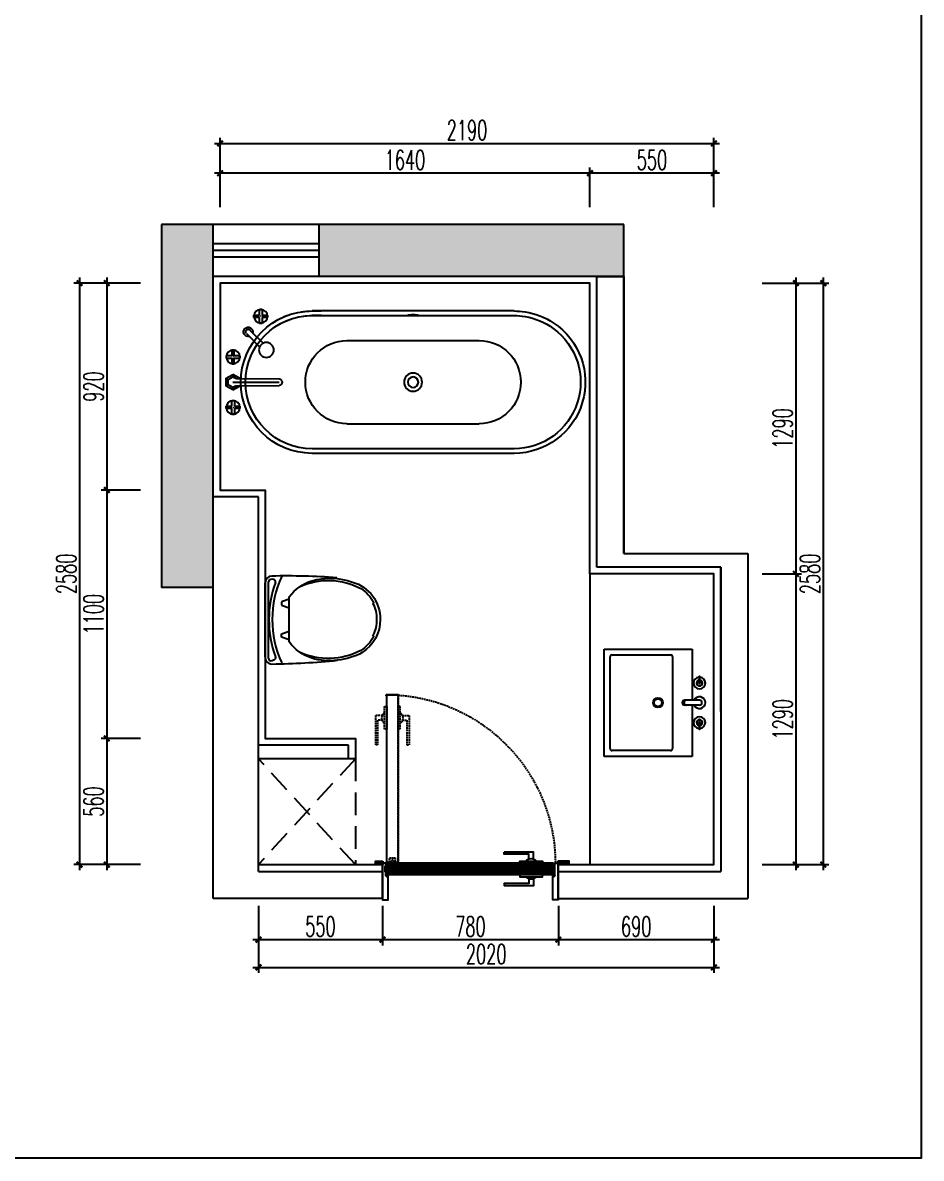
# Model space of a CAD drawing. Header units: inches. Extents: x 24920 to 61775, y 10942 to 38819.
# Drawn here: x 57791 to 61775, y 10942 to 15980 of the extents above; entities that cross this region are included whole.
import ezdxf

# ---------------------------------------------------------------- set-up
doc = ezdxf.new("R2010")
doc.units = ezdxf.units.IN
doc.header["$MEASUREMENT"] = 0
doc.header["$PDMODE"] = 1
for name, pattern in [('2', [3.75, 2.5, -1.25]), ('DASH', [0.35, 0.25, -0.1]), ('DASHED', [3.75, 2.5, -1.25])]:
    doc.linetypes.add(name, pattern=pattern)
for name, color, linetype in [('Clng-Above', 1, 'DASHED'), ('DOOR', 60, 'Continuous'), ('FIXTURE2', 2, 'Continuous'), ('Furn', 5, 'Continuous'), ('M-门窗线', 60, 'Continuous'), ('UTIL', 2, 'Continuous'), ('WALL', 2, 'Continuous'), ('WALL-FIN', 3, 'Continuous'), ('WINDOW', 4, 'Continuous')]:
    doc.layers.add(name, color=color, linetype=linetype)
doc.styles.add('DIM', font='simplex.shx', dxfattribs={"width": 0.6, "bigfont": 'extfont.shx'})
doc.dimstyles.new('1比25', dxfattribs={"dimscale": 25, "dimtxt": 3.5, "dimasz": 1, "dimexe": 1, "dimexo": 1, "dimgap": 0.6, "dimtad": 1, "dimdec": 0, "dimrnd": 5, "dimzin": 0, "dimdsep": 46, "dimtxsty": 'DIM', "dimblk": 'ARCHTICK', "dimcen": 0.09, "dimdle": 1, "dimclrd": 1, "dimclre": 1, "dimclrt": 1, "dimadec": 0, "dimazin": 0, "dimtfac": 1, "dimtdec": 0, "dimtix": 1, "dimtmove": 2, "dimatfit": 3, "dimldrblk": '引线箭头（自定义）', "dimfxl": 0, "dimtolj": 1, "dimtzin": 0, "dimarcsym": 0})

# ---------------------------------------------------------------- blocks, each defined once
blk = doc.blocks.new('A$C188A21FD')
at = {"layer": 'Furn', "color": 8}
for p, q in [((201.4, 1751.1, 0), (201.4, 1738.7, 0)), ((201.4, 1751.1, 0), (229.3, 1751, 0)), ((201.4, 1738.7, 0), (201.4, 1751.1, 0)), ((229.3, 1778.9, 0), (241.6, 1778.9, 0)), ((229.3, 1751, 0), (229.3, 1778.9, 0)), ((229.3, 1778.9, 0), (241.6, 1778.9, 0)), ((241.6, 1778.9, 0), (241.6, 1751, 0)), ((241.6, 1751, 0), (269.4, 1751, 0)), ((269.4, 1738.7, 0), (269.4, 1751, 0)), ((269.4, 1751, 0), (269.4, 1738.7, 0)), ((341.2, 1779.3, 0), (321.9, 1746, 0)), ((341.2, 1779.3, 0), (321.9, 1746, 0)), ((321.9, 1746, 0), (341.2, 1712.7, 0)), ((333.5, 1746, 0), (321.9, 1746, 0)), ((341.2, 1712.7, 0), (321.9, 1746, 0)), ((347, 1769.3, 0), (333.5, 1746, 0)), ((379.7, 1779.3, 0), (341.2, 1779.3, 0)), ((347, 1769.3, 0), (341.2, 1779.3, 0)), ((379.7, 1779.3, 0), (341.2, 1779.3, 0)), ((373.9, 1769.3, 0), (347, 1769.3, 0)), ((360.4, 1746, 0), (360.3, 1516, 0)), ((379.7, 1779.3, 0), (373.9, 1769.3, 0)), ((387.4, 1746, 0), (373.9, 1769.3, 0)), ((398.9, 1746, 0), (379.7, 1779.3, 0)), ((398.9, 1746, 0), (379.7, 1779.3, 0)), ((379.7, 1712.6, 0), (398.9, 1746, 0)), ((398.9, 1746, 0), (379.7, 1712.6, 0)), ((398.9, 1746, 0), (387.4, 1746, 0)), ((479.3, 1750.9, 0), (451.4, 1751, 0)), ((451.4, 1751, 0), (451.4, 1738.6, 0)), ((491.6, 1778.8, 0), (479.3, 1778.8, 0)), ((491.6, 1778.8, 0), (479.3, 1778.8, 0)), ((479.3, 1778.8, 0), (479.3, 1750.9, 0)), ((491.6, 1750.9, 0), (491.6, 1778.8, 0)), ((519.4, 1750.9, 0), (491.6, 1750.9, 0)), ((519.4, 1750.9, 0), (519.4, 1738.6, 0)), ((519.4, 1738.6, 0), (519.4, 1750.9, 0)), ((229.3, 1738.7, 0), (201.4, 1738.7, 0)), ((229.2, 1710.9, 0), (229.3, 1738.7, 0)), ((229.2, 1710.9, 0), (241.6, 1710.9, 0)), ((241.6, 1710.9, 0), (229.2, 1710.9, 0)), ((269.4, 1738.7, 0), (241.6, 1738.7, 0)), ((241.6, 1738.7, 0), (241.6, 1710.9, 0)), ((342.1, 1712.7, 0), (341.2, 1712.7, 0)), ((342, 1731.3, 0), (343.4, 1516, 0)), ((378.9, 1731.3, 0), (377.3, 1516, 0)), ((379.7, 1712.6, 0), (378.8, 1712.6, 0)), ((451.4, 1738.6, 0), (479.3, 1738.6, 0)), ((479.3, 1738.6, 0), (479.2, 1710.8, 0)), ((479.2, 1710.8, 0), (491.6, 1710.8, 0)), ((491.6, 1710.8, 0), (491.6, 1738.6, 0)), ((491.6, 1738.6, 0), (519.4, 1738.6, 0)), ((40.2, 1641.7, 0), (27.8, 1641.7, 0)), ((40.2, 1641.7, 0), (27.8, 1641.7, 0)), ((27.8, 1641.7, 0), (27.8, 1613.9, 0)), ((40.2, 1613.9, 0), (40.2, 1641.7, 0)), ((102.1, 1661.1, 0), (167.4, 1595.8, 0)), ((119.8, 1678.8, 0), (185.1, 1613.5, 0)), ((0, 1601.5, 0), (0, 1613.9, 0)), ((27.8, 1613.9, 0), (0, 1613.9, 0)), ((0, 1613.9, 0), (0, 1601.5, 0)), ((0, 1601.5, 0), (27.8, 1601.5, 0)), ((27.8, 1601.5, 0), (27.8, 1573.7, 0)), ((68, 1613.8, 0), (40.2, 1613.9, 0)), ((40.2, 1573.7, 0), (40.2, 1601.5, 0)), ((40.2, 1601.5, 0), (68, 1601.5, 0)), ((68, 1613.8, 0), (68, 1601.5, 0)), ((68, 1601.5, 0), (68, 1613.8, 0)), ((40.2, 1573.7, 0), (27.8, 1573.7, 0)), ((27.8, 1573.7, 0), (40.2, 1573.7, 0)), ((30.4, 1353.1, 0), (30.4, 414.9, 0)), ((30.4, 1309.3, 0), (30.4, 1353.1, 0)), ((690.4, 353.1, 0), (690.4, 1353.1, 0)), ((154.4, 1180.9, 0), (154.4, 525.3, 0)), ((566.4, 1180.9, 0), (566.4, 525.3, 0)), ((25.5, 855.3, 0), (25.4, 854.5, 0)), ((25.4, 854.5, 0), (25.4, 853.6, 0)), ((25.4, 853.6, 0), (25.4, 852.6, 0)), ((25.4, 852.6, 0), (25.4, 851.5, 0)), ((25.4, 851.5, 0), (25.5, 850.3, 0)), ((25.6, 860.2, 0), (25.5, 859.7, 0)), ((25.5, 859.7, 0), (25.5, 859.2, 0)), ((25.5, 859.2, 0), (25.5, 858.8, 0)), ((25.5, 858.8, 0), (25.5, 858.4, 0)), ((25.5, 858.4, 0), (25.5, 858.1, 0)), ((25.5, 858.1, 0), (25.5, 857.8, 0)), ((25.5, 857.8, 0), (25.5, 857.5, 0)), ((25.5, 857.5, 0), (25.5, 857.2, 0)), ((25.5, 857.2, 0), (25.5, 857, 0)), ((25.5, 857, 0), (25.5, 856.7, 0)), ((25.5, 856.7, 0), (25.5, 855.9, 0)), ((25.5, 855.9, 0), (25.5, 855.3, 0)), ((25.5, 850.3, 0), (25.5, 849.5, 0)), ((25.5, 849.5, 0), (25.5, 849.3, 0)), ((25.5, 849.3, 0), (25.5, 849.1, 0)), ((25.5, 849.1, 0), (25.5, 848.8, 0)), ((25.5, 848.8, 0), (25.5, 848.5, 0)), ((25.5, 848.5, 0), (25.5, 848.2, 0)), ((25.5, 848.2, 0), (25.5, 847.8, 0)), ((25.5, 847.8, 0), (25.5, 847.4, 0)), ((25.5, 847.4, 0), (25.5, 847, 0)), ((25.5, 847, 0), (25.5, 846.6, 0)), ((25.5, 846.6, 0), (25.6, 846, 0)), ((25.7, 863.3, 0), (25.6, 862.3, 0)), ((25.6, 862.3, 0), (25.6, 861.5, 0)), ((25.6, 861.5, 0), (25.6, 860.8, 0)), ((25.6, 860.8, 0), (25.6, 860.2, 0)), ((25.6, 846, 0), (25.6, 845.4, 0)), ((25.6, 845.4, 0), (25.6, 844.7, 0)), ((25.6, 844.7, 0), (25.6, 843.9, 0)), ((25.8, 864.4, 0), (25.7, 863.3, 0)), ((26, 867.2, 0), (25.8, 865.7, 0)), ((25.8, 865.7, 0), (25.8, 864.4, 0)), ((26.1, 869.1, 0), (26, 867.2, 0)), ((26.4, 871.3, 0), (26.1, 869.1, 0)), ((26.7, 873.7, 0), (26.4, 871.3, 0)), ((27.2, 876.3, 0), (26.7, 873.7, 0)), ((27.9, 878.3, 0), (27.2, 876.3, 0)), ((28.6, 879.1, 0), (27.9, 878.3, 0)), ((29.4, 878.3, 0), (28.6, 879.1, 0)), ((30.1, 876.3, 0), (29.4, 878.3, 0)), ((30.6, 873.7, 0), (30.1, 876.3, 0)), ((30.9, 871.3, 0), (30.6, 873.7, 0)), ((31.2, 869.1, 0), (30.9, 871.3, 0)), ((31.3, 867.2, 0), (31.2, 869.1, 0)), ((31.4, 865.7, 0), (31.3, 867.2, 0)), ((31.5, 864.4, 0), (31.4, 865.7, 0)), ((31.6, 863.3, 0), (31.5, 864.4, 0)), ((31.6, 862.3, 0), (31.6, 863.3, 0)), ((31.7, 861.5, 0), (31.6, 862.3, 0)), ((31.6, 843.9, 0), (31.7, 844.7, 0)), ((31.7, 860.8, 0), (31.7, 861.5, 0)), ((31.7, 860.2, 0), (31.7, 860.8, 0)), ((31.7, 859.7, 0), (31.7, 860.2, 0)), ((31.8, 859.2, 0), (31.7, 859.7, 0)), ((31.7, 846.6, 0), (31.8, 847, 0)), ((31.7, 846, 0), (31.7, 846.6, 0)), ((31.7, 845.4, 0), (31.7, 846, 0)), ((31.7, 844.7, 0), (31.7, 845.4, 0)), ((31.8, 858.8, 0), (31.8, 859.2, 0)), ((31.8, 858.4, 0), (31.8, 858.8, 0)), ((31.8, 858.1, 0), (31.8, 858.4, 0)), ((31.8, 857.8, 0), (31.8, 858.1, 0)), ((31.8, 857.5, 0), (31.8, 857.8, 0)), ((31.8, 856.5, 0), (31.8, 857.5, 0)), ((31.8, 855.8, 0), (31.8, 856.5, 0)), ((31.8, 854.9, 0), (31.8, 855.8, 0)), ((31.8, 853.7, 0), (31.8, 854.9, 0)), ((31.8, 852.7, 0), (31.8, 853.7, 0)), ((31.8, 851.7, 0), (31.8, 852.7, 0)), ((31.8, 851, 0), (31.8, 851.7, 0)), ((31.8, 850.3, 0), (31.8, 851, 0)), ((31.8, 849.5, 0), (31.8, 850.3, 0)), ((31.8, 849.3, 0), (31.8, 849.5, 0)), ((31.8, 849.1, 0), (31.8, 849.3, 0)), ((31.8, 848.8, 0), (31.8, 849.1, 0)), ((31.8, 848.5, 0), (31.8, 848.8, 0)), ((31.8, 848.2, 0), (31.8, 848.5, 0)), ((31.8, 847.8, 0), (31.8, 848.2, 0)), ((31.8, 847.4, 0), (31.8, 847.8, 0)), ((31.8, 847, 0), (31.8, 847.4, 0)), ((25.6, 843.9, 0), (25.7, 843, 0)), ((25.7, 843, 0), (25.8, 841.9, 0)), ((25.8, 841.9, 0), (25.8, 840.6, 0)), ((25.8, 840.6, 0), (26, 839, 0)), ((26, 839, 0), (26.1, 837.2, 0)), ((26.1, 837.2, 0), (26.4, 835, 0)), ((26.4, 835, 0), (26.7, 832.5, 0)), ((26.7, 832.5, 0), (27.2, 830, 0)), ((27.2, 830, 0), (27.9, 827.9, 0)), ((27.9, 827.9, 0), (28.6, 827.1, 0)), ((28.6, 827.1, 0), (29.4, 827.9, 0)), ((29.4, 827.9, 0), (30.1, 830, 0)), ((30.1, 830, 0), (30.6, 832.5, 0)), ((30.6, 832.5, 0), (30.9, 835, 0)), ((30.9, 835, 0), (31.2, 837.2, 0)), ((31.2, 837.2, 0), (31.3, 839, 0)), ((31.3, 839, 0), (31.4, 840.6, 0)), ((31.4, 840.6, 0), (31.5, 841.9, 0)), ((31.5, 841.9, 0), (31.6, 843, 0)), ((31.6, 843, 0), (31.6, 843.9, 0)), ((30.4, 414.9, 0), (30.4, 353.1, 0))]:
    blk.add_line(p, q, dxfattribs=at)
at = {"layer": 'Furn', "color": 2}
for p, q in [((7.6, 1353.6, 0), (7.6, 1309.3, 0)), ((7.6, 415, 0), (7.6, 1353.6, 0)), ((713.2, 352.7, 0), (713.2, 1353.6, 0)), ((7.6, 352.7, 0), (7.6, 415, 0))]:
    blk.add_line(p, q, dxfattribs=at)
at = {"layer": 'Furn', "color": 8}
for centre, radius in [((235.4, 1744.9, 0), 34), ((485.4, 1744.8, 0), 34), ((235.4, 1744.9, 0), 0.0000000462), ((485.4, 1744.8, 0), 0.0000000462), ((34, 1607.7, 0), 34), ((34, 1607.7, 0), 0.0000000462), ((200.8, 1580, 0), 37), ((360.4, 853.1, 0), 45), ((360.4, 853.1, 0), 26)]:
    blk.add_circle(centre, radius, dxfattribs=at)
for centre, radius, start, end in [((324, 1730.7, 0), 18, 1.7867, 58.1121), ((396.9, 1730.7, 0), 18, 121.8403, 178.1657), ((110.9, 1669.9, 0), 23, 347.9207, 282.0793), ((360.4, 1353.1, 0), 330, 0, 180), ((110.9, 1669.9, 0), 12.5, 45, 225), ((360.4, 1353.6, 0), 352.8, 146.61, 163.308), ((360.4, 1353.1, 0), 330, 143.8454, 162.0219), ((360.4, 1519.9, 0), 17.4, 192.6129, 346.9722), ((360.4, 1353.1, 0), 330, 170.4638, 180), ((360.4, 1180.9, 0), 206, 0, 180), ((360.4, 525.3, 0), 206, 180, 0), ((360.4, 353.1, 0), 330, 180, 189.5362), ((360.4, 353.1, 0), 330, 216.1546, 360), ((360.4, 353.1, 0), 330, 189.5362, 216.1546)]:
    blk.add_arc(centre, radius, start, end, dxfattribs=at)
at = {"layer": 'Furn', "color": 2}
for centre, start, end in [((360.4, 1353.6, 0), 0, 180), ((360.4, 1353.6, 0), 171.1708, 180), ((360.4, 352.7, 0), 180, 188.8292), ((360.4, 352.7, 0), 213.39, 360), ((360.4, 352.7, 0), 188.8292, 213.39)]:
    blk.add_arc(centre, 352.8, start, end, dxfattribs=at)
blk = doc.blocks.new('adfasgsga')
at = {"layer": 'FIXTURE2', "color": 8}
for p, q in [((400652.3, 56124.6), (400652.3, 56048.9)), ((400677.3, 56124.6), (400677.3, 56048.9))]:
    blk.add_line(p, q, dxfattribs=at)
for radius in [25, 20]:
    blk.add_circle((400665, 55911.8), radius, dxfattribs=at)
for centre, radius, start, end in [((400564.2, 56124.6), 30, 183.81492, 176.18508), ((400564.2, 56124.6), 15, 189.53557, 170.46443), ((400664.8, 56124.6), 30, 294.62432, 245.37568), ((400766.8, 56124.6), 30, 3.81492, 356.18508), ((400766.8, 56124.6), 15, 9.53557, 350.46443), ((400532.5, 56124.6), 1.87, 90, 270), ((400548.3, 55924.8), 202.3, 85.50816, 94.49184), ((400548.3, 56324.3), 202.3, 265.50816, 274.49184), ((400564.2, 56124.6), 13, 190.92683, 169.07317), ((400564.2, 56124.6), 1.87, 270, 90), ((400664.8, 56124.6), 12.5, 0, 180), ((400766.8, 56124.6), 13, 10.92683, 349.07317), ((400766.8, 56124.6), 1.87, 90, 270), ((400782.7, 55924.8), 202.3, 85.50816, 94.49184), ((400782.7, 56324.3), 202.3, 265.50816, 274.49184), ((400798.5, 56124.6), 1.87, 270, 90), ((400664.8, 56058.1), 12.5, 180, 0), ((400664.8, 56056.3), 12.5, 180, 0), ((400664.8, 56048.9), 12.5, 180, 0)]:
    blk.add_arc(centre, radius, start, end, dxfattribs=at)
at = {"layer": 'Furn', "color": 2}
for p, q in [((400390, 56086.8), (400652.3, 56086.8)), ((400390, 55636.8), (400390, 56086.8)), ((400677.3, 56086.8), (400940, 56086.8)), ((400940, 56086.8), (400940, 55636.8)), ((400940, 55636.8), (400390, 55636.8))]:
    blk.add_line(p, q, dxfattribs=at)
at = {"layer": 'UTIL', "color": 2}
for p, q in [((400420, 55676.8), (400420, 55976.8)), ((400430, 55986.8), (400900, 55986.8)), ((400910, 55976.8), (400910, 55676.8)), ((400900, 55666.8), (400430, 55666.8))]:
    blk.add_line(p, q, dxfattribs=at)
for centre, start, end in [((400430, 55976.8), 90, 180), ((400900, 55976.8), 0, 90), ((400430, 55676.8), 180, 270), ((400900, 55676.8), 270, 0)]:
    blk.add_arc(centre, 10, start, end, dxfattribs=at)
blk = doc.blocks.new('A$C72D676B9')
at = {"layer": 'Furn', "color": 8}
blk.add_line((495, 365.8), (495, 25.5), dxfattribs=at)
at = {"layer": 'Furn', "color": 2}
blk.add_line((510, 360.7), (510, 30.5), dxfattribs=at)
blk.add_lwpolyline([(303.6, 364.7, -0.157286), (403.7, 292.7), (403.7, 93.2, -0.157286), (303.6, 21.2, -0.155341), (122.9, 26.9, -0.339619), (0, 192.9, -0.262695), (79.4, 339.5, -0.196635)], format="xyb", close=True, dxfattribs=at)
at = {"layer": 'Furn', "color": 8}
for points in [[(358, 48.3, -0.238669), (85.5, 55.9, -0.134784), (28.8, 117.7), (32.2, 121.7, -0.12069), (16.2, 192.9, -0.120056), (32, 263.8), (28.7, 267.8, -0.135828), (85.7, 330, -0.238431), (358, 337.5)], [(403.7, 283.2), (433.8, 273.1, -0.322074), (437, 268.6), (437, 259.8, -0.322074), (433.8, 255.3), (403.7, 245.2)], [(403.7, 102.7), (433.8, 112.8, 0.322074), (437, 117.3), (437, 126.1, 0.322074), (433.8, 130.6), (403.7, 140.7)]]:
    blk.add_lwpolyline(points, format="xyb", dxfattribs=at)
at = {"layer": 'Furn', "color": 2}
for centre, radius, start, end in [((520.8, -2888.3), 3279.2, 90.7164, 95.8056), ((480, 360.7), 30, 0, 90.424), ((416.2, 3246), 3246.1, 266.0495, 271.131), ((478.8, 43.4), 28.6, 259.0656, 282.6174), ((480, 30.5), 30, 270.6676, 0)]:
    blk.add_arc(centre, radius, start, end, dxfattribs=at)
at = {"layer": 'Furn', "color": 8}
for centre, radius, start, end in [((15.9, 193.3), 462.5, 335.4075, 24.5925), ((473.3, 361.9), 10, 91.698, 200.2364), ((15.9, 193.3), 477.5, 339.8498, 20.2364), ((488.9, 343.1), 32.9, 96.9706, 118.9695), ((485, 365.8), 10, 0, 90.393), ((473.5, 25.4), 10, 159.8498, 269.3948), ((485, 25.5), 10, 270.698, 0)]:
    blk.add_arc(centre, radius, start, end, dxfattribs=at)
blk = doc.blocks.new('750')
at = {"layer": 'DOOR'}
h = blk.add_hatch(dxfattribs=at)
h.set_pattern_fill('ANSI31', color=251, scale=50, angle=-90, style=0)
h.set_pattern_definition([(45, (146363.0814, 142382.905), (4.41942, -4.41942), [])])
h.paths.add_polyline_path([(146413.1, 142382.9), (146413.1, 143126.5), (146363.1, 143126.5), (146363.1, 142382.9)])
at = {"layer": 'DOOR', "linetype": 'DASH', "ltscale": 30}
h = blk.add_hatch(dxfattribs=at)
h.set_pattern_fill('ANSI34', color=251, angle=-90, style=0)
h.set_pattern_definition([(45, (146415.1155, 142381.7048), (0.53033, -0.53033), []), (45, (146415.1155, 142381.8816), (0.53033, -0.53033), []), (45, (146415.1155, 142382.0584), (0.53033, -0.53033), []), (45, (146415.1155, 142382.23516), (0.53033, -0.53033), [])])
h.paths.add_polyline_path([(146418.9, 142430.7), (146418.9, 142434.5), (146416.3, 142434.5), (146416.3, 142382.9), (146418.9, 142382.9), (146418.9, 142386.7), (146420.1, 142386.7), (146420.1, 142381.7), (146415.1, 142381.7), (146415.1, 142435.7), (146420.1, 142435.7), (146420.1, 142430.7)])
h = blk.add_hatch(dxfattribs=at)
h.set_pattern_fill('ANSI34', color=251, angle=-90, style=0)
h.set_pattern_definition([(45, (147156.1155, 142381.7048), (0.53033, -0.53033), []), (45, (147156.1155, 142381.8816), (0.53033, -0.53033), []), (45, (147156.1155, 142382.0584), (0.53033, -0.53033), []), (45, (147156.1155, 142382.23516), (0.53033, -0.53033), [])])
h.paths.add_polyline_path([(147157.3, 142430.7), (147157.3, 142434.5), (147159.9, 142434.5), (147159.9, 142382.9), (147157.3, 142382.9), (147157.3, 142386.7), (147156.1, 142386.7), (147156.1, 142381.7), (147161.1, 142381.7), (147161.1, 142435.7), (147156.1, 142435.7), (147156.1, 142430.7)])
at = {"layer": 'DOOR', "color": 136}
for p, q in [((146362.1, 143122.7), (146362.1, 142386.7)), ((146414.1, 143122.7), (146414.1, 142386.7)), ((146375.6, 142403.7), (146400.4, 142383.7)), ((146400.4, 142403.7), (146375.6, 142383.7))]:
    blk.add_line(p, q, dxfattribs=at)
at = {"layer": 'DOOR', "color": 251, "linetype": 'DASH', "ltscale": 30}
for p, q in [((147156.1, 142434.7), (146420.1, 142434.7)), ((146437.1, 142421.2), (146417.1, 142396.4)), ((146437.1, 142396.4), (146417.1, 142421.2)), ((147156.1, 142382.7), (146420.1, 142382.7))]:
    blk.add_line(p, q, dxfattribs=at)
at = {"layer": 'DOOR'}
blk.add_lwpolyline([(146413.1, 142382.9), (146413.1, 143126.5), (146363.1, 143126.5), (146363.1, 142382.9)], close=True, dxfattribs=at)
at = {"layer": 'DOOR', "color": 136}
for points in [[(146363.1, 142974.7), (146353.1, 142974.7), (146353.1, 143074.7), (146363.1, 143074.7)], [(146413.1, 142974.7), (146423.1, 142974.7), (146423.1, 143074.7), (146413.1, 143074.7)], [(146400.6, 142383.7), (146375.6, 142383.7), (146375.6, 142381.7), (146400.6, 142381.7)], [(146417.1, 142396.2), (146417.1, 142421.2), (146415.1, 142421.2), (146415.1, 142396.2)], [(146400.6, 142378.7), (146375.6, 142378.7), (146375.6, 142376.7), (146400.6, 142376.7)]]:
    blk.add_lwpolyline(points, close=True, dxfattribs=at)
for points in [[(146344, 143034.7), (146313.1, 143034.6), (146313.1, 142904.6)], [(146343.4, 143014.6), (146323.1, 143014.6), (146323.1, 142904.6), (146313.1, 142904.6)], [(146432.2, 143034.7), (146463.1, 143034.7), (146463.1, 142904.7)], [(146432.8, 143014.7), (146453.1, 143014.7), (146453.1, 142904.7), (146463.1, 142904.7)], [(146400.4, 142383.7), (146400.4, 142403.7), (146375.6, 142403.7), (146375.6, 142383.7)]]:
    blk.add_lwpolyline(points, dxfattribs=at)
at = {"layer": 'DOOR', "color": 251, "linetype": 'DASH', "ltscale": 30}
for points in [[(147068.1, 142452.9), (147068.1, 142483.7), (146938.1, 142483.7)], [(147048.1, 142453.4), (147048.1, 142473.7), (146938.1, 142473.7), (146938.1, 142483.7)], [(146418.9, 142430.7), (146418.9, 142434.5), (146416.3, 142434.5), (146416.3, 142382.9), (146418.9, 142382.9), (146418.9, 142386.7), (146420.1, 142386.7), (146420.1, 142381.7), (146415.1, 142381.7), (146415.1, 142435.7), (146420.1, 142435.7), (146420.1, 142430.7), (146418.9, 142430.7)], [(146418.9, 142430.7), (146418.9, 142434.5), (146416.3, 142434.5), (146416.3, 142382.9), (146418.9, 142382.9), (146418.9, 142386.7), (146420.1, 142386.7), (146420.1, 142381.7), (146415.1, 142381.7), (146415.1, 142435.7), (146420.1, 142435.7), (146420.1, 142430.7), (146418.9, 142430.7)], [(146418.9, 142383.7), (146416.3, 142383.7), (146416.3, 142433.7), (146418.9, 142433.7)], [(146418.9, 142383.7), (146416.3, 142383.7), (146416.3, 142433.7), (146418.9, 142433.7)], [(147157.3, 142430.7), (147157.3, 142434.5), (147159.9, 142434.5), (147159.9, 142382.9), (147157.3, 142382.9), (147157.3, 142386.7), (147156.1, 142386.7), (147156.1, 142381.7), (147161.1, 142381.7), (147161.1, 142435.7), (147156.1, 142435.7), (147156.1, 142430.7), (147157.3, 142430.7)], [(146415.1, 142398.7), (146398.1, 142398.7), (146398.1, 142378.7)], [(146417.1, 142396.4), (146437.1, 142396.4), (146437.1, 142421.2), (146417.1, 142421.2)], [(147068.1, 142364.6), (147068.1, 142333.7), (146938.1, 142333.7)], [(147048.1, 142364), (147048.1, 142343.7), (146938.1, 142343.7), (146938.1, 142333.7)]]:
    blk.add_lwpolyline(points, dxfattribs=at)
for points in [[(146416.3, 142383.7), (147159.9, 142383.7), (147159.9, 142433.7), (146416.3, 142433.7)], [(147008.1, 142433.7), (147008.1, 142443.7), (147108.1, 142443.7), (147108.1, 142433.7)], [(146417.1, 142396.2), (146417.1, 142421.2), (146415.1, 142421.2), (146415.1, 142396.2)], [(147008.1, 142383.7), (147008.1, 142373.7), (147108.1, 142373.7), (147108.1, 142383.7)]]:
    blk.add_lwpolyline(points, close=True, dxfattribs=at)
at = {"layer": 'DOOR'}
blk.add_lwpolyline([(146413.1, 142385.5), (146413.1, 142382.9), (146363.1, 142382.9), (146363.1, 142385.5)], dxfattribs=at)
at = {"layer": 'DOOR', "color": 251, "linetype": 'DASH', "ltscale": 30}
blk.add_lwpolyline([(146415.1, 142416.7), (146395.1, 142416.7, 0.414214), (146380.1, 142401.7), (146380.1, 142378.7)], format="xyb", dxfattribs=at)
for centre, radius, start, end in [((146411.1, 142381.7), 750, 0, 89.6944), ((147057.2, 142424.4), 30.5, 39.4593, 140.5457), ((147057.2, 142393.1), 30.5, 219.4593, 320.5457)]:
    blk.add_arc(centre, radius, start, end, dxfattribs=at)
at = {"layer": 'DOOR', "color": 136}
for centre, start, end in [((146372.5, 143023.8), 129.4593, 230.5457), ((146403.7, 143023.8), 309.4593, 50.5457)]:
    blk.add_arc(centre, 30.5, start, end, dxfattribs=at)
blk = doc.blocks.new('A$C6EFE695F')
at = {"color": 1}
blk.add_lwpolyline([(0, 5), (4.4, 5), (4.4, 2.5), (3.7, 2.5), (4.4, 1.9), (4.4, 1.2), (3.7, 1.2), (5, 0), (6.2, 1.2), (5.6, 1.2), (5.6, 1.9), (6.2, 2.5), (5.6, 2.5), (5.6, 5), (10, 5, 1), (0, 5)], format="xyb", dxfattribs=at)
blk.add_lwpolyline([(1.5, 6.2), (5, 6.2), (8.5, 6.2, 0.706747)], format="xyb", close=True, dxfattribs=at)
blk = doc.blocks.new('_ArchTick')
at = {"color": 0, "linetype": 'ByBlock', "const_width": 0.4}
blk.add_lwpolyline([(-0.5, -0.5), (0.5, 0.5)], dxfattribs=at)
blk = doc.blocks.new('*D1308')
at = {"color": 1, "lineweight": -2, "transparency": 16777216}
for p, q in [((66849.5, 20865.3), (67024.5, 20865.3)), ((66999.5, 20890.3), (66999.5, 19550.3)), ((66849.5, 19575.3), (67024.5, 19575.3))]:
    blk.add_line(p, q, dxfattribs=at)
at = {"layer": 'Defpoints', "color": 0, "transparency": 16777216}
for p in [(66086.2, 20865.3), (66086.2, 19575.3), (66999.5, 19575.3)]:
    blk.add_point(p, dxfattribs=at)
at = {"color": 1, "lineweight": -2, "transparency": 16777216, "xscale": 25, "yscale": 25, "zscale": 25}
for p, rotation in [((66999.5, 20865.3), 90), ((66999.5, 19575.3), 270)]:
    blk.add_blockref('_ArchTick', p, dxfattribs=dict(at, rotation=rotation))
at = {"color": 1, "transparency": 16777216, "insert": (66940.7, 20220.3), "char_height": 87.5, "attachment_point": 5, "rotation": 90, "style": 'DIM'}
blk.add_mtext('\\A1;1290', dxfattribs=at)
blk = doc.blocks.new('引线箭头（自定义）')
at = {"linetype": 'ByBlock', "lineweight": -2}
h = blk.add_hatch(color=8, dxfattribs=at)
h.dxf.hatch_style = 1
h.paths.add_polyline_path([(-1.2, -0.96), (-0.31, 0), (-1.2, 0.96), (-0.91, 1.21), (0, 0), (-0.91, -1.21)])
at = {"color": 0, "linetype": 'ByBlock', "lineweight": -2}
blk.add_line((-0.31, 0), (-4.75, 0), dxfattribs=at)
blk.add_lwpolyline([(-1.2, -0.96), (-0.31, 0), (-1.2, 0.96), (-0.91, 1.21), (0, 0), (-0.91, -1.21)], close=True, dxfattribs=at)
blk = doc.blocks.new('*D1300')
at = {"color": 1, "lineweight": -2, "transparency": 16777216}
for p, q in [((66999.5, 19600.3), (66999.5, 18260.3)), ((66849.5, 19575.3), (67024.5, 19575.3)), ((66849.5, 18285.3), (67024.5, 18285.3))]:
    blk.add_line(p, q, dxfattribs=at)
at = {"layer": 'Defpoints', "color": 0, "transparency": 16777216}
for p in [(66086.2, 19575.3), (66636.2, 18285.3), (66999.5, 18285.3)]:
    blk.add_point(p, dxfattribs=at)
at = {"color": 1, "lineweight": -2, "transparency": 16777216, "xscale": 25, "yscale": 25, "zscale": 25}
for p, rotation in [((66999.5, 19575.3), 90), ((66999.5, 18285.3), 270)]:
    blk.add_blockref('_ArchTick', p, dxfattribs=dict(at, rotation=rotation))
at = {"color": 1, "transparency": 16777216, "insert": (66940.7, 18930.3), "char_height": 87.5, "attachment_point": 5, "rotation": 90, "style": 'DIM'}
blk.add_mtext('\\A1;1290', dxfattribs=at)
blk = doc.blocks.new('*D1528')
at = {"color": 1, "lineweight": -2, "transparency": 16777216}
for p, q in [((3400.6, 3085.7), (3400.6, 455.7)), ((3250.6, 3060.7), (3425.6, 3060.7)), ((3250.6, 480.7), (3425.6, 480.7))]:
    blk.add_line(p, q, dxfattribs=at)
at = {"layer": 'Defpoints', "color": 0, "transparency": 16777216}
for p in [(3216.4, 3060.7), (3216.4, 480.7), (3400.6, 480.7)]:
    blk.add_point(p, dxfattribs=at)
at = {"color": 1, "lineweight": -2, "transparency": 16777216, "xscale": 25, "yscale": 25, "zscale": 25}
for p, rotation in [((3400.6, 3060.7), 90), ((3400.6, 480.7), 270)]:
    blk.add_blockref('_ArchTick', p, dxfattribs=dict(at, rotation=rotation))
at = {"color": 1, "transparency": 16777216, "insert": (3341.8, 1770.7), "char_height": 87.5, "attachment_point": 5, "rotation": 90, "style": 'DIM'}
blk.add_mtext('\\A1;2580', dxfattribs=at)
blk = doc.blocks.new('*D1301')
at = {"color": 1, "lineweight": -2, "transparency": 16777216}
for p, q in [((65946.2, 18102.3), (65946.2, 17927.3)), ((66636.2, 18102.3), (66636.2, 17927.3)), ((66661.2, 17952.3), (65921.2, 17952.3))]:
    blk.add_line(p, q, dxfattribs=at)
at = {"layer": 'Defpoints', "color": 0, "transparency": 16777216}
for p in [(66636.2, 18285.3), (65946.2, 18195.3), (65946.2, 17952.3)]:
    blk.add_point(p, dxfattribs=at)
at = {"color": 1, "lineweight": -2, "transparency": 16777216, "xscale": 25, "yscale": 25, "zscale": 25, "rotation": 180}
blk.add_blockref('_ArchTick', (65946.2, 17952.3), dxfattribs=at)
at = {"color": 1, "lineweight": -2, "transparency": 16777216, "xscale": 25, "yscale": 25, "zscale": 25}
blk.add_blockref('_ArchTick', (66636.2, 17952.3), dxfattribs=at)
at = {"color": 1, "transparency": 16777216, "insert": (66291.2, 18011), "char_height": 87.5, "attachment_point": 5, "style": 'DIM'}
blk.add_mtext('\\A1;690', dxfattribs=at)
blk = doc.blocks.new('*D1302')
at = {"color": 1, "lineweight": -2, "transparency": 16777216}
for p, q in [((65166.2, 18102.3), (65166.2, 17927.3)), ((65946.2, 18102.3), (65946.2, 17927.3)), ((65971.2, 17952.3), (65141.2, 17952.3))]:
    blk.add_line(p, q, dxfattribs=at)
at = {"layer": 'Defpoints', "color": 0, "transparency": 16777216}
for p in [(65946.2, 18195.3), (65166.2, 18172.2), (65166.2, 17952.3)]:
    blk.add_point(p, dxfattribs=at)
at = {"color": 1, "lineweight": -2, "transparency": 16777216, "xscale": 25, "yscale": 25, "zscale": 25, "rotation": 180}
blk.add_blockref('_ArchTick', (65166.2, 17952.3), dxfattribs=at)
at = {"color": 1, "lineweight": -2, "transparency": 16777216, "xscale": 25, "yscale": 25, "zscale": 25}
blk.add_blockref('_ArchTick', (65946.2, 17952.3), dxfattribs=at)
at = {"color": 1, "transparency": 16777216, "insert": (65556.2, 18011), "char_height": 87.5, "attachment_point": 5, "style": 'DIM'}
blk.add_mtext('\\A1;780', dxfattribs=at)
blk = doc.blocks.new('*D1303')
at = {"color": 1, "lineweight": -2, "transparency": 16777216}
for p, q in [((64616.2, 18102.3), (64616.2, 17927.3)), ((65166.2, 18102.3), (65166.2, 17927.3)), ((65191.2, 17952.3), (64591.2, 17952.3))]:
    blk.add_line(p, q, dxfattribs=at)
at = {"layer": 'Defpoints', "color": 0, "transparency": 16777216}
for p in [(64616.2, 18255.3), (65166.2, 18172.2), (64616.2, 17952.3)]:
    blk.add_point(p, dxfattribs=at)
at = {"color": 1, "lineweight": -2, "transparency": 16777216, "xscale": 25, "yscale": 25, "zscale": 25, "rotation": 180}
blk.add_blockref('_ArchTick', (64616.2, 17952.3), dxfattribs=at)
at = {"color": 1, "lineweight": -2, "transparency": 16777216, "xscale": 25, "yscale": 25, "zscale": 25}
blk.add_blockref('_ArchTick', (65166.2, 17952.3), dxfattribs=at)
at = {"color": 1, "transparency": 16777216, "insert": (64891.2, 18011), "char_height": 87.5, "attachment_point": 5, "style": 'DIM'}
blk.add_mtext('\\A1;550', dxfattribs=at)
blk = doc.blocks.new('*D1304')
at = {"color": 1, "lineweight": -2, "transparency": 16777216}
for p, q in [((64093.9, 20865.3), (63918.9, 20865.3)), ((63943.9, 20890.3), (63943.9, 19922.3)), ((64093.9, 19947.3), (63918.9, 19947.3))]:
    blk.add_line(p, q, dxfattribs=at)
at = {"layer": 'Defpoints', "color": 0, "transparency": 16777216}
for p in [(64446.2, 20865.3), (63943.9, 19947.3), (64446.2, 19947.3)]:
    blk.add_point(p, dxfattribs=at)
at = {"color": 1, "lineweight": -2, "transparency": 16777216, "xscale": 25, "yscale": 25, "zscale": 25}
for p, rotation in [((63943.9, 20865.3), 90), ((63943.9, 19947.3), 270)]:
    blk.add_blockref('_ArchTick', p, dxfattribs=dict(at, rotation=rotation))
at = {"color": 1, "transparency": 16777216, "insert": (63885.2, 20406.3), "char_height": 87.5, "attachment_point": 5, "rotation": 90, "style": 'DIM'}
blk.add_mtext('\\A1;920', dxfattribs=at)
blk = doc.blocks.new('*D1305')
at = {"color": 1, "lineweight": -2, "transparency": 16777216}
for p, q in [((63943.9, 19972.3), (63943.9, 18820.3)), ((64093.9, 19947.3), (63918.9, 19947.3)), ((64093.9, 18845.3), (63918.9, 18845.3))]:
    blk.add_line(p, q, dxfattribs=at)
at = {"layer": 'Defpoints', "color": 0, "transparency": 16777216}
for p in [(64446.2, 19947.3), (63943.9, 18845.3), (64646.2, 18845.3)]:
    blk.add_point(p, dxfattribs=at)
at = {"color": 1, "lineweight": -2, "transparency": 16777216, "xscale": 25, "yscale": 25, "zscale": 25}
for p, rotation in [((63943.9, 19947.3), 90), ((63943.9, 18845.3), 270)]:
    blk.add_blockref('_ArchTick', p, dxfattribs=dict(at, rotation=rotation))
at = {"color": 1, "transparency": 16777216, "insert": (63885.2, 19396.3), "char_height": 87.5, "attachment_point": 5, "rotation": 90, "style": 'DIM'}
blk.add_mtext('\\A1;1100', dxfattribs=at)
blk = doc.blocks.new('*D1306')
at = {"color": 1, "lineweight": -2, "transparency": 16777216}
for p, q in [((64093.9, 18845.3), (63918.9, 18845.3)), ((63943.9, 18870.3), (63943.9, 18260.3)), ((64093.9, 18285.3), (63918.9, 18285.3))]:
    blk.add_line(p, q, dxfattribs=at)
at = {"layer": 'Defpoints', "color": 0, "transparency": 16777216}
for p in [(64646.2, 18845.3), (63943.9, 18285.3), (64675.5, 18285.3)]:
    blk.add_point(p, dxfattribs=at)
at = {"color": 1, "lineweight": -2, "transparency": 16777216, "xscale": 25, "yscale": 25, "zscale": 25}
for p, rotation in [((63943.9, 18845.3), 90), ((63943.9, 18285.3), 270)]:
    blk.add_blockref('_ArchTick', p, dxfattribs=dict(at, rotation=rotation))
at = {"color": 1, "transparency": 16777216, "insert": (63885.2, 18565.3), "char_height": 87.5, "attachment_point": 5, "rotation": 90, "style": 'DIM'}
blk.add_mtext('\\A1;560', dxfattribs=at)
blk = doc.blocks.new('*D1307')
at = {"color": 1, "lineweight": -2, "transparency": 16777216}
for p, q in [((66086.2, 21203), (66086.2, 21378)), ((66636.2, 21203), (66636.2, 21378)), ((66661.2, 21353), (66061.2, 21353))]:
    blk.add_line(p, q, dxfattribs=at)
at = {"layer": 'Defpoints', "color": 0, "transparency": 16777216}
for p in [(66086.2, 21353), (66086.2, 19575.3), (66636.2, 19575.3)]:
    blk.add_point(p, dxfattribs=at)
at = {"color": 1, "lineweight": -2, "transparency": 16777216, "xscale": 25, "yscale": 25, "zscale": 25, "rotation": 180}
blk.add_blockref('_ArchTick', (66086.2, 21353), dxfattribs=at)
at = {"color": 1, "lineweight": -2, "transparency": 16777216, "xscale": 25, "yscale": 25, "zscale": 25}
blk.add_blockref('_ArchTick', (66636.2, 21353), dxfattribs=at)
at = {"color": 1, "transparency": 16777216, "insert": (66361.2, 21411.7), "char_height": 87.5, "attachment_point": 5, "style": 'DIM'}
blk.add_mtext('\\A1;550', dxfattribs=at)
blk = doc.blocks.new('*D1529')
at = {"color": 1, "lineweight": -2, "transparency": 16777216}
for p, q in [((2390.6, 3548.4), (700.6, 3548.4)), ((725.6, 3398.4), (725.6, 3573.4)), ((2365.6, 3398.4), (2365.6, 3573.4))]:
    blk.add_line(p, q, dxfattribs=at)
at = {"layer": 'Defpoints', "color": 0, "transparency": 16777216}
for p in [(725.6, 3548.4), (725.6, 3060.7), (2365.6, 1770.7)]:
    blk.add_point(p, dxfattribs=at)
at = {"color": 1, "lineweight": -2, "transparency": 16777216, "xscale": 25, "yscale": 25, "zscale": 25, "rotation": 180}
blk.add_blockref('_ArchTick', (725.6, 3548.4), dxfattribs=at)
at = {"color": 1, "lineweight": -2, "transparency": 16777216, "xscale": 25, "yscale": 25, "zscale": 25}
blk.add_blockref('_ArchTick', (2365.6, 3548.4), dxfattribs=at)
at = {"color": 1, "transparency": 16777216, "insert": (1545.6, 3607.1), "char_height": 87.5, "attachment_point": 5, "style": 'DIM'}
blk.add_mtext('\\A1;1640', dxfattribs=at)
blk = doc.blocks.new('*D1530')
at = {"color": 1, "lineweight": -2, "transparency": 16777216}
for p, q in [((700.6, 3680.6), (2940.6, 3680.6)), ((725.6, 3530.6), (725.6, 3705.6)), ((2915.6, 3530.6), (2915.6, 3705.6))]:
    blk.add_line(p, q, dxfattribs=at)
at = {"layer": 'Defpoints', "color": 0, "transparency": 16777216}
for p in [(2915.6, 3680.6), (725.6, 3485.9), (2915.6, 3485.9)]:
    blk.add_point(p, dxfattribs=at)
at = {"color": 1, "lineweight": -2, "transparency": 16777216, "xscale": 25, "yscale": 25, "zscale": 25, "rotation": 180}
blk.add_blockref('_ArchTick', (725.6, 3680.6), dxfattribs=at)
at = {"color": 1, "lineweight": -2, "transparency": 16777216, "xscale": 25, "yscale": 25, "zscale": 25}
blk.add_blockref('_ArchTick', (2915.6, 3680.6), dxfattribs=at)
at = {"color": 1, "transparency": 16777216, "insert": (1820.6, 3739.4), "char_height": 87.5, "attachment_point": 5, "style": 'DIM'}
blk.add_mtext('\\A1;2190', dxfattribs=at)
blk = doc.blocks.new('*D1531')
at = {"color": 1, "lineweight": -2, "transparency": 16777216}
for p, q in [((102.5, 3085.7), (102.5, 455.7)), ((252.5, 3060.7), (77.5, 3060.7)), ((252.5, 480.7), (77.5, 480.7))]:
    blk.add_line(p, q, dxfattribs=at)
at = {"layer": 'Defpoints', "color": 0, "transparency": 16777216}
for p in [(333.2, 3060.7), (102.5, 480.7), (333.2, 480.7)]:
    blk.add_point(p, dxfattribs=at)
at = {"color": 1, "lineweight": -2, "transparency": 16777216, "xscale": 25, "yscale": 25, "zscale": 25}
for p, rotation in [((102.5, 3060.7), 90), ((102.5, 480.7), 270)]:
    blk.add_blockref('_ArchTick', p, dxfattribs=dict(at, rotation=rotation))
at = {"color": 1, "transparency": 16777216, "insert": (43.7, 1770.7), "char_height": 87.5, "attachment_point": 5, "rotation": 90, "style": 'DIM'}
blk.add_mtext('\\A1;2580', dxfattribs=at)
blk = doc.blocks.new('*D1532')
at = {"color": 1, "lineweight": -2, "transparency": 16777216}
for p, q in [((895.6, 175), (895.6, 0)), ((2915.6, 175), (2915.6, 0)), ((870.6, 25), (2940.6, 25))]:
    blk.add_line(p, q, dxfattribs=at)
at = {"layer": 'Defpoints', "color": 0, "transparency": 16777216}
for p in [(895.6, 249.8), (2915.6, 249.8), (2915.6, 25)]:
    blk.add_point(p, dxfattribs=at)
at = {"color": 1, "lineweight": -2, "transparency": 16777216, "xscale": 25, "yscale": 25, "zscale": 25, "rotation": 180}
blk.add_blockref('_ArchTick', (895.6, 25), dxfattribs=at)
at = {"color": 1, "lineweight": -2, "transparency": 16777216, "xscale": 25, "yscale": 25, "zscale": 25}
blk.add_blockref('_ArchTick', (2915.6, 25), dxfattribs=at)
at = {"color": 1, "transparency": 16777216, "insert": (1905.6, 83.7), "char_height": 87.5, "attachment_point": 5, "style": 'DIM'}
blk.add_mtext('\\A1;2020', dxfattribs=at)
blk = doc.blocks.new('A$C41fb1372')
h = blk.add_hatch(color=8)
h.dxf.hatch_style = 1
h.paths.add_polyline_path([(695.6, 3320.7), (515.6, 3320.7), (465.6, 3320.7), (465.6, 1710.7), (695.6, 1710.7)])
h = blk.add_hatch(color=8)
h.dxf.hatch_style = 1
h.paths.add_polyline_path([(2515.6, 3320.7), (1165.6, 3320.7), (1165.6, 3090.7), (2515.6, 3090.7)])
at = {"layer": 'WALL-FIN'}
h = blk.add_hatch(dxfattribs=at)
h.set_pattern_fill('木纹面6', color=251, scale=45, angle=-180, style=0, pattern_type=2)
h.set_pattern_definition([(2e-15, (709144, -419975.05), (45, -45), [2.25, -42.75]), (270, (709162, -419990.8), (-45, -45), [4.5, -40.5]), (315, (709153.002, -419986.3), (-1e-14, -45), [3.1815, -9.5445, 3.1815, -6.363, 22.275, -19.0941103]), (315, (709141.752, -419972.8), (-1e-14, -45), [3.18195, -6.3639, 3.18195, -50.9118103]), (315, (709157.502, -419977.3), (-1e-14, -45), [3.18195, -60.4576603]), (315, (709162.002, -419975.05), (-1e-14, -45), [3.18195, -60.4576603]), (315, (709155.252, -419979.55), (-1e-14, -45), [3.18195, -60.4576603]), (315, (709153.002, -419981.8), (-1e-14, -45), [6.3639, -57.2757103]), (315, (709164.252, -420015.55), (-1e-14, -45), [6.3639, -57.2757103]), (315, (709148.502, -419984.05), (-1e-14, -45), [12.7278, -50.9118103]), (315, (709146.252, -419986.3), (-1e-14, -45), [12.7278, -50.9118103]), (315, (709175.502, -419999.8), (-1e-14, -45), [12.7278, -50.9118103]), (315, (709144.002, -419990.8), (-1e-14, -45), [9.54594, -54.0936703]), (315, (709135.002, -419997.55), (-1e-14, -45), [9.54594, -54.0936703]), (315, (709139.502, -419993.05), (-1e-14, -45), [9.54594, -54.0936703]), (315, (709168.752, -420006.55), (-1e-14, -45), [15.909903, -47.7297073]), (315, (709164.252, -420008.8), (-1e-14, -45), [15.909903, -47.7297073]), (315, (709168.752, -419997.55), (-1e-14, -45), [22.2738636, -41.3657467]), (333.4349488, (709148.502, -419979.55), (45, -2e-08), [5.0311525, -95.591906]), (333.4349488, (709157.502, -419993.05), (45, -2e-08), [5.0311525, -95.591906]), (333.4349488, (709155.252, -419988.55), (45, -2e-08), [5.0311525, -95.591906]), (333.4349488, (709146.252, -419975.05), (45, -2e-08), [10.062306, -90.560753]), (333.4349488, (709155.252, -419995.3), (45, -2e-08), [15.0934588, -85.5296001]), (333.4349488, (709150.752, -419997.55), (45, -2e-08), [20.1246118, -80.4984472]), (333.4349488, (709146.252, -419999.8), (45, -2e-08), [20.1246118, -80.4984472]), (333.4349488, (709139.502, -420013.3), (45, -2e-08), [20.1246118, -80.4984472]), (333.4349488, (709139.502, -420008.8), (45, -2e-08), [25.155765, -75.467294]), (333.4349488, (709141.752, -420004.3), (45, -2e-08), [25.155765, -75.467294]), (296.5650512, (709157.502, -419986.3), (2e-09, -45), [5.0311525, -95.591906]), (296.5650512, (709150.752, -419981.8), (2e-09, -45), [5.0311525, -95.591906]), (296.5650512, (709144.002, -419975.05), (2e-09, -45), [10.062306, -90.560753]), (296.5650512, (709157.502, -419981.8), (2e-09, -45), [10.062306, -90.560753]), (296.5650512, (709139.502, -419972.8), (2e-09, -45), [15.0934588, -85.5296001]), (296.5650512, (709135.002, -419972.8), (2e-09, -45), [20.1246118, -80.4984472]), (296.5650512, (709175.502, -419975.05), (2e-09, -45), [20.1246118, -80.4984472]), (296.5650512, (709159.752, -419979.55), (2e-09, -45), [20.1246118, -80.4984472]), (296.5650512, (709168.752, -419975.05), (2e-09, -45), [25.155765, -75.467294]), (296.5650512, (709164.252, -419977.3), (2e-09, -45), [25.155765, -75.467294])])
h.paths.add_polyline_path([(1415.6, 495.7), (1415.6, 480.7), (1447.6, 480.7), (1447.6, 495.7)])
h = blk.add_hatch(dxfattribs=at)
h.set_pattern_fill('木纹面6', color=251, scale=45, style=0, pattern_type=2)
h.set_pattern_definition([(180, (1549.2, 482.954), (-45, 45), [2.25, -42.75]), (90, (1531.2, 498.704), (45, 45), [4.5, -40.5]), (135, (1540.2, 494.204), (4e-14, 45), [3.1815, -9.5445, 3.1815, -6.363, 22.275, -19.0941]), (135, (1551.45, 480.704), (4e-14, 45), [3.182, -6.3639, 3.182, -50.9118]), (135, (1535.7, 485.204), (4e-14, 45), [3.182, -60.4577]), (135, (1531.2, 482.954), (4e-14, 45), [3.182, -60.4577]), (135, (1537.95, 487.454), (4e-14, 45), [3.182, -60.4577]), (135, (1540.2, 489.704), (4e-14, 45), [6.364, -57.2757]), (135, (1528.95, 523.454), (4e-14, 45), [6.364, -57.2757]), (135, (1544.7, 491.954), (4e-14, 45), [12.7278, -50.9118]), (135, (1546.95, 494.204), (4e-14, 45), [12.7278, -50.9118]), (135, (1517.7, 507.704), (4e-14, 45), [12.7278, -50.9118]), (135, (1549.2, 498.704), (4e-14, 45), [9.546, -54.0937]), (135, (1558.2, 505.454), (4e-14, 45), [9.546, -54.0937]), (135, (1553.7, 500.954), (4e-14, 45), [9.546, -54.0937]), (135, (1524.45, 514.454), (4e-14, 45), [15.91, -47.7297]), (135, (1528.95, 516.704), (4e-14, 45), [15.91, -47.7297]), (135, (1524.45, 505.454), (4e-14, 45), [22.2739, -41.3657]), (153.435, (1544.7, 487.454), (-45, 2e-08), [5.0312, -95.592]), (153.435, (1535.7, 500.954), (-45, 2e-08), [5.0312, -95.592]), (153.435, (1537.95, 496.454), (-45, 2e-08), [5.0312, -95.592]), (153.435, (1546.95, 482.954), (-45, 2e-08), [10.0623, -90.5608]), (153.435, (1537.95, 503.204), (-45, 2e-08), [15.0935, -85.5296]), (153.435, (1542.45, 505.454), (-45, 2e-08), [20.1246, -80.4984]), (153.435, (1546.95, 507.704), (-45, 2e-08), [20.1246, -80.4984]), (153.435, (1553.7, 521.204), (-45, 2e-08), [20.1246, -80.4984]), (153.435, (1553.7, 516.704), (-45, 2e-08), [25.1558, -75.4673]), (153.435, (1551.45, 512.204), (-45, 2e-08), [25.1558, -75.4673]), (116.565, (1535.7, 494.204), (-2e-09, 45), [5.0312, -95.592]), (116.565, (1542.45, 489.704), (-2e-09, 45), [5.0312, -95.592]), (116.565, (1549.2, 482.954), (-2e-09, 45), [10.0623, -90.5608]), (116.565, (1535.7, 489.704), (-2e-09, 45), [10.0623, -90.5608]), (116.565, (1553.7, 480.704), (-2e-09, 45), [15.0935, -85.5296]), (116.565, (1558.2, 480.704), (-2e-09, 45), [20.1246, -80.4984]), (116.565, (1517.7, 482.954), (-2e-09, 45), [20.1246, -80.4984]), (116.565, (1533.45, 487.454), (-2e-09, 45), [20.1246, -80.4984]), (116.565, (1524.45, 482.954), (-2e-09, 45), [25.1558, -75.4673]), (116.565, (1528.95, 485.204), (-2e-09, 45), [25.1558, -75.4673])])
h.paths.add_polyline_path([(2223.6, 495.7), (2273.6, 495.7), (2273.6, 480.7), (2223.6, 480.7), (2223.6, 486.7)])
at = {"color": 4}
for p, q in [((465.6, 3320.7), (465.6, 1710.7)), ((2515.6, 1860.7), (2515.6, 3150.7)), ((895.6, 450.7), (1445.6, 450.7)), ((1445.6, 330.7), (695.6, 330.7)), ((2225.6, 330.7), (3065.6, 330.7))]:
    blk.add_line(p, q, dxfattribs=at)
at = {"color": 8, "linetype": '2', "ltscale": 40}
for p, q in [((1325.6, 950.7), (895.6, 480.7)), ((1325.6, 480.7), (895.6, 950.7)), ((1325.6, 950.7), (1325.6, 480.7))]:
    blk.add_line(p, q, dxfattribs=at)
at = {"layer": 'Clng-Above', "color": 3, "linetype": 'ByBlock'}
for p, q in [((1325.6, 950.7), (1295.6, 950.7)), ((1445.6, 480.7), (1415.6, 480.7)), ((1445.6, 480.7), (1445.6, 450.7)), ((1445.6, 450.7), (1445.6, 480.7)), ((1445.6, 480.7), (1445.6, 450.7)), ((2225.6, 480.7), (2225.6, 450.7)), ((2225.6, 450.7), (2225.6, 480.7)), ((2225.6, 480.7), (2225.6, 450.7))]:
    blk.add_line(p, q, dxfattribs=at)
for points in [[(2225.6, 480.7), (2915.6, 480.7), (2915.6, 1770.7), (2365.6, 1770.7), (2365.6, 3060.7), (725.6, 3060.7), (725.6, 2142.7), (925.6, 2142.7), (925.6, 1040.7), (1325.6, 1040.7), (1325.6, 950.7)], [(895.6, 480.7), (1445.6, 480.7)]]:
    blk.add_lwpolyline(points, dxfattribs=at)
at = {"layer": 'Furn', "color": 2}
blk.add_line((2365.6, 1770.7), (2365.6, 480.7), dxfattribs=at)
at = {"layer": 'WALL', "color": 4}
for p, q in [((515.6, 3320.7), (465.6, 3320.7)), ((695.6, 3320.7), (515.6, 3320.7)), ((695.6, 1210.7), (695.6, 3320.7)), ((2515.6, 3320.7), (1165.6, 3320.7)), ((1165.6, 3090.7), (1165.6, 3320.7)), ((2515.6, 3090.7), (2515.6, 3320.7)), ((2515.6, 3150.7), (2515.6, 3150.7)), ((2515.6, 3090.7), (1165.6, 3090.7)), ((2395.6, 1800.7), (2395.6, 3090.7)), ((2395.6, 3090.7), (2515.6, 3090.7)), ((2515.6, 3090.7), (2515.6, 1860.7)), ((895.6, 2112.7), (695.6, 2112.7)), ((895.6, 450.7), (895.6, 2112.7)), ((2515.6, 1860.7), (3065.6, 1860.7)), ((3065.6, 1860.7), (3065.6, 330.7)), ((2945.6, 1800.7), (2395.6, 1800.7)), ((2945.6, 1160.7), (2945.6, 1800.7)), ((2945.6, 1800.7), (2945.6, 1020.7)), ((695.6, 1710.7), (465.6, 1710.7)), ((695.6, 950.7), (695.6, 1710.7)), ((1295.6, 1010.7), (895.6, 1010.7)), ((1295.6, 950.7), (1295.6, 1010.7)), ((2945.6, 1020.7), (2945.6, 450.7)), ((695.6, 330.7), (695.6, 950.7)), ((1295.6, 950.7), (895.6, 950.7)), ((2945.6, 460.7), (2945.6, 450.7)), ((1445.6, 330.7), (1445.6, 450.7)), ((2225.6, 450.7), (2945.6, 450.7))]:
    blk.add_line(p, q, dxfattribs=at)
at = {"layer": 'WALL'}
for p, q in [((1225.6, 3320.7), (1165.6, 3320.7)), ((1445.6, 330.7), (1445.6, 450.7)), ((2225.6, 330.7), (2225.6, 450.7)), ((2225.6, 330.7), (2225.6, 450.7))]:
    blk.add_line(p, q, dxfattribs=at)
at = {"layer": 'WALL-FIN'}
for points in [[(1447.6, 495.7), (1447.6, 480.7), (1447.6, 480.7), (1447.6, 480.7), (1415.6, 480.7), (1415.6, 495.7), (1447.6, 495.7)], [(1445.6, 480.7), (1445.6, 324.7), (1470.6, 324.7), (1470.6, 431.7), (1460.6, 431.7), (1460.6, 486.7), (1447.6, 486.7)], [(2225.6, 480.7), (2225.6, 324.7), (2200.6, 324.7), (2200.6, 431.7), (2210.6, 431.7), (2210.6, 486.7), (2223.6, 486.7)], [(2223.6, 495.7), (2223.6, 480.7), (2223.6, 480.7), (2223.6, 480.7), (2273.6, 480.7), (2273.6, 495.7), (2223.6, 495.7)]]:
    blk.add_lwpolyline(points, dxfattribs=at)
at = {"layer": 'WINDOW', "color": 3}
for p, q in [((1165.6, 3320.7), (695.6, 3320.7)), ((1165.6, 3235.7), (695.6, 3235.7)), ((1165.6, 3205.7), (695.6, 3205.7)), ((1165.6, 3175.7), (695.6, 3175.7)), ((1165.6, 3090.7), (695.6, 3090.7))]:
    blk.add_line(p, q, dxfattribs=at)
at = {"color": 1, "xscale": -0.8950500000000002, "yscale": 0.8950500000000002, "zscale": 0.8950500000000002, "rotation": 90}
blk.add_blockref('A$C188A21FD', (2345.1, 2943.9, 0), dxfattribs=at)
at = {"color": 1, "rotation": 180}
blk.add_blockref('A$C72D676B9', (1435.6, 1761.4), dxfattribs=at)
at = {"layer": 'DOOR', "color": 251, "xscale": -1, "rotation": 270}
blk.add_blockref('750', (-140919.3, -145926.4), dxfattribs=at)
at = {"layer": 'M-门窗线', "xscale": 0.8660520003177226, "yscale": 0.8660520003177226, "zscale": 0.8660520003177226, "rotation": 270}
blk.add_blockref('adfasgsga', (-45755.3, 348196), dxfattribs=at)
at = {"layer": 'WALL-FIN'}
blk.add_blockref('A$C6EFE695F', (1460.6, 426.7), dxfattribs=at)
at = {"layer": 'WALL-FIN', "extrusion": (0, 0, -1), "zscale": -1}
blk.add_blockref('A$C6EFE695F', (-2210.6, 426.7), dxfattribs=at)
for base, p1, p2, angle, picture, middle in [((2915.6, 3680.6), (725.6, 3485.9), (2915.6, 3485.9), 180, '*D1530', (1820.6, 3739.4)), ((725.6, 3548.4), (2365.6, 1770.7), (725.6, 3060.7), 180, '*D1529', (1545.6, 3607.1)), ((102.5, 480.7), (333.2, 3060.7), (333.2, 480.7), 270, '*D1531', (43.7, 1770.7)), ((3400.6, 480.7), (3216.4, 3060.7), (3216.4, 480.7), 270, '*D1528', (3341.8, 1770.7)), ((2915.6, 25), (895.6, 249.8), (2915.6, 249.8), 180, '*D1532', (1905.6, 83.7))]:
    dim = blk.add_linear_dim(base=base, p1=p1, p2=p2, angle=angle, dimstyle='1比25')
    dim.commit()
    dim.dimension.update_dxf_attribs({"geometry": picture, "text_midpoint": middle})
for base, p1, p2, angle, picture, middle in [((2365.6, 3548.4), (2915.6, 1770.7), (2365.6, 1770.7), 180, '*D1307', (2640.6, 3607.1)), ((223.4, 2142.7), (725.6, 3060.7), (725.6, 2142.7), 270, '*D1304', (164.6, 2601.7)), ((3278.9, 1770.7), (2365.6, 3060.7), (2365.6, 1770.7), 270, '*D1308', (3220.2, 2415.7)), ((223.4, 1040.7), (725.6, 2142.7), (925.6, 1040.7), 270, '*D1305', (164.6, 1591.7)), ((3278.9, 480.7), (2365.6, 1770.7), (2915.6, 480.7), 270, '*D1300', (3220.2, 1125.7)), ((223.4, 480.7), (925.6, 1040.7), (955, 480.7), 270, '*D1306', (164.6, 760.7)), ((2225.6, 147.7), (2915.6, 480.7), (2225.6, 390.7), 180, '*D1301', (2570.6, 206.4)), ((895.6, 147.7), (1445.6, 367.6), (895.6, 450.7), 180, '*D1303', (1170.6, 206.4)), ((1445.6, 147.7), (2225.6, 390.7), (1445.6, 367.6), 180, '*D1302', (1835.6, 206.4))]:
    dim = blk.add_linear_dim(base=base, p1=p1, p2=p2, angle=angle, dimstyle='1比25')
    dim.commit()
    dim.dimension.update_dxf_attribs({"geometry": picture, "text_midpoint": middle, "insert": (-63720.5, -17804.6)})

msp = doc.modelspace()

# ---------------------------------------------------------------- linework, layer by layer
msp.add_lwpolyline([(24920, 36083), (61775, 36083), (61775, 10941.5), (24920, 10941.5)], close=True)

# ---------------------------------------------------------------- block references
msp.add_blockref('A$C41fb1372', (57940, 11763.6))

doc.saveas('drawing.dxf')
